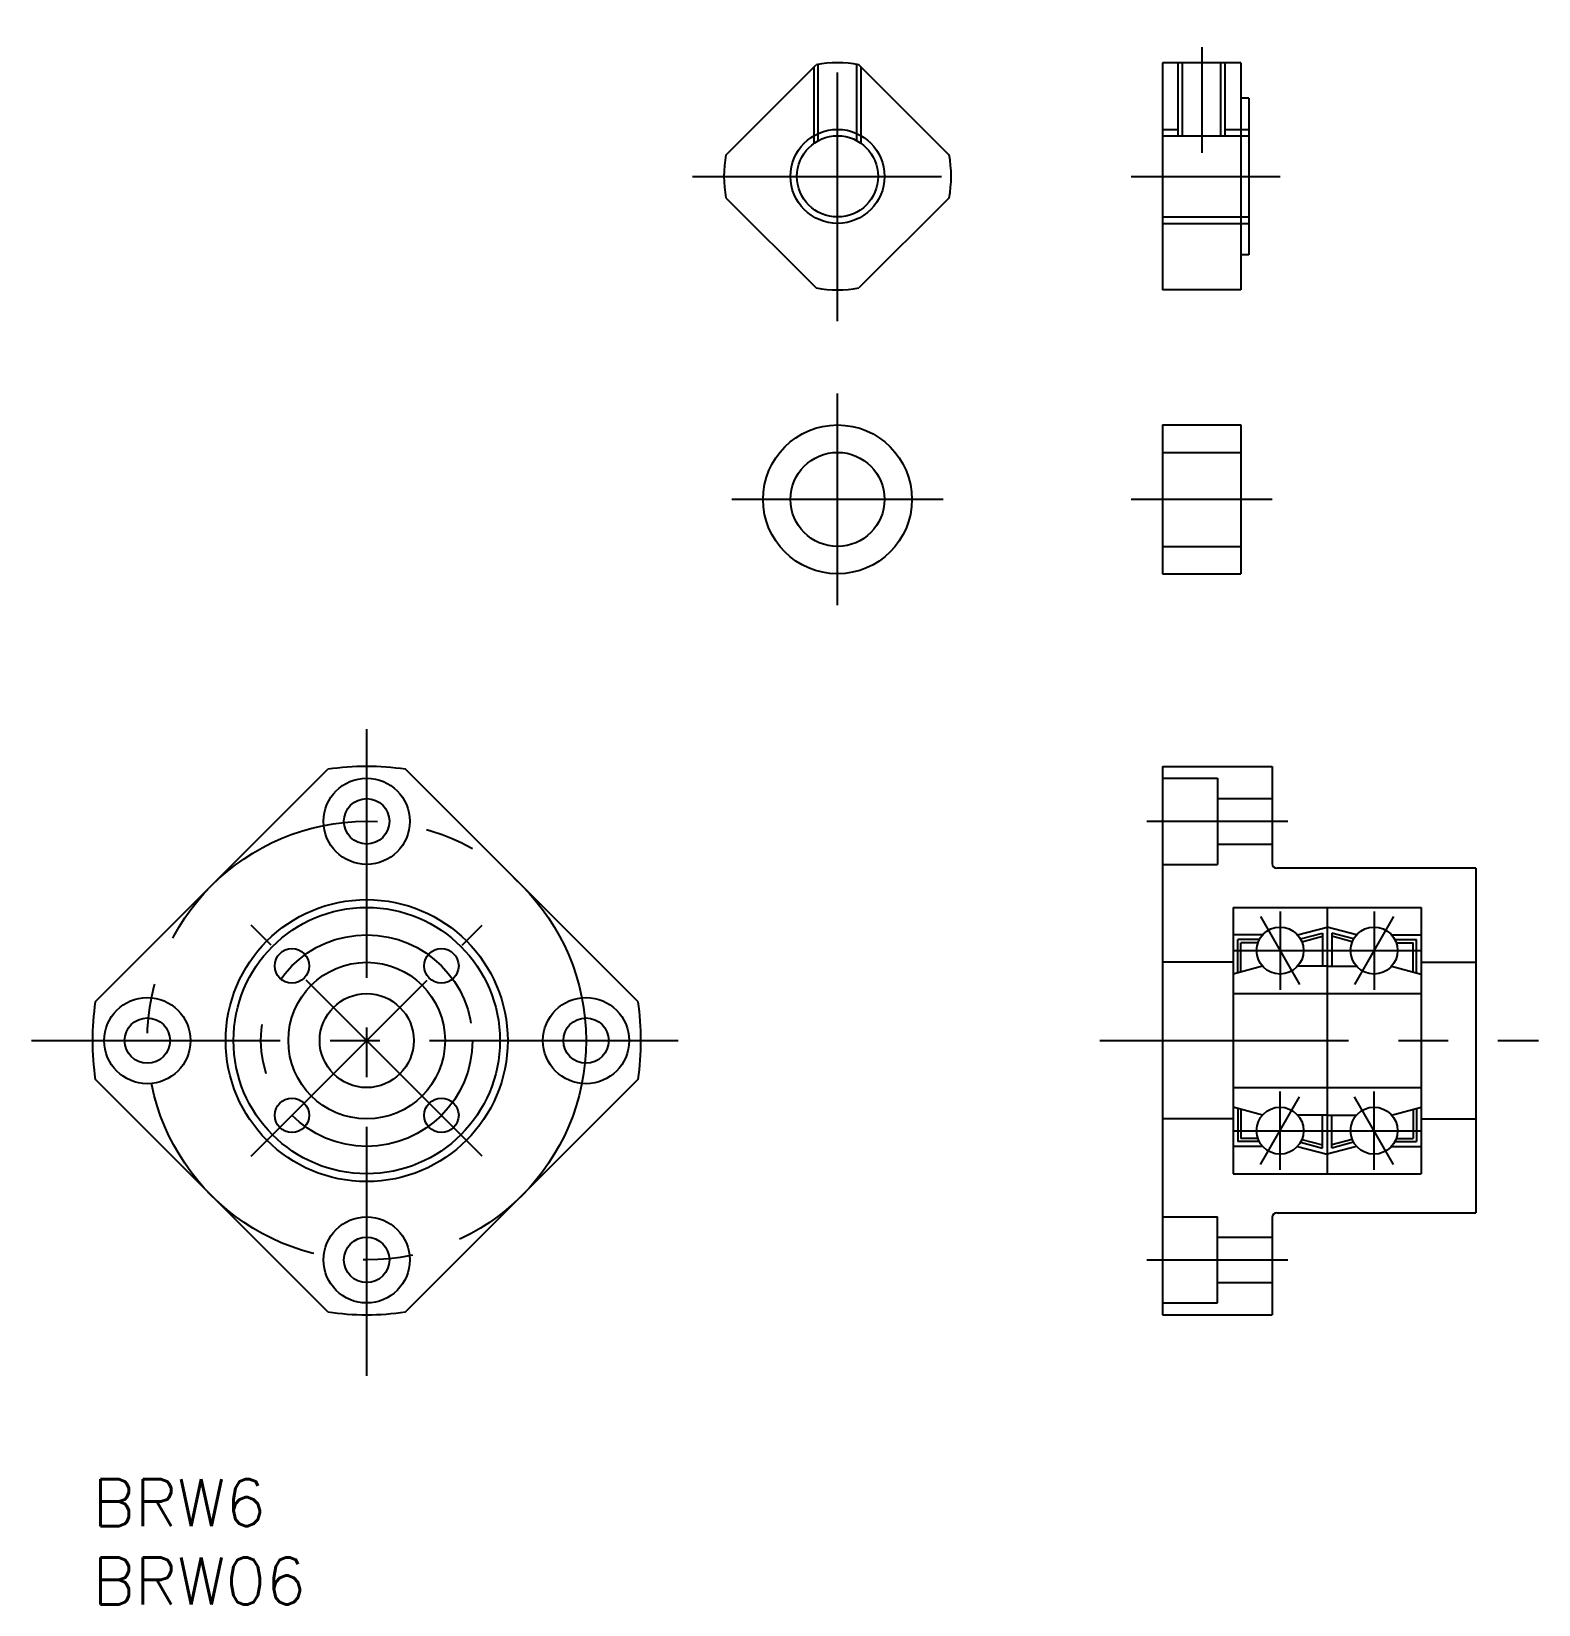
# Model space of a CAD drawing. Extents: x -4 to 92, y -8 to 92.
import ezdxf

# ---------------------------------------------------------------- set-up
doc = ezdxf.new("R2010")
doc.units = 0
doc.header["$LTSCALE"] = 0.5
doc.linetypes.add('CENTER', pattern=[50.8, 31.75, -6.35, 6.35, -6.35])
doc.linetypes.add('DASHED', pattern=[19.05, 12.7, -6.35])
for name, color, linetype in [('MSM_CENTER', 1, 'CENTER'), ('MSM_CONTINUOUS', 7, 'CONTINUOUS'), ('MSM_DASHED', 4, 'DASHED'), ('MSM_NARROW', 5, 'CONTINUOUS'), ('MSM_PART_NUMBER', 7, 'CONTINUOUS')]:
    doc.layers.add(name, color=color, linetype=linetype)
doc.styles.get("Standard").update_dxf_attribs({"font": 'txt.shx', "height": 3, "bigfont": 'bigfont.shx'})

# ---------------------------------------------------------------- blocks, each defined once
blk = doc.blocks.new('*U4')
at = {"layer": 'MSM_PART_NUMBER'}
blk.add_text('BRW6', height=3, dxfattribs=at).set_placement((0, -3.5))
blk = doc.blocks.new('*U5')
at = {"layer": 'MSM_PART_NUMBER'}
blk.add_text('BRW06', height=3, dxfattribs=at).set_placement((0, -8.5))

msp = doc.modelspace()

# ---------------------------------------------------------------- linework, layer by layer
at = {"layer": 'MSM_CENTER'}
for p, q in [((47.55, 73.42), (47.55, 91.92)), ((70.79, 90.92), (70.79, 84.17)), ((38.3, 82.67), (56.8, 82.67)), ((66.29, 82.67), (75.79, 82.67)), ((47.55, 55.3), (47.55, 68.8)), ((54.3, 62.05), (40.8, 62.05)), ((75.29, 62.05), (66.29, 62.05)), ((17.5, 6.11), (17.5, 48.89)), ((67.29, 41.5), (76.29, 41.5)), ((74.54, 35.42), (77.04, 31.08)), ((75.79, 35.75), (75.79, 30.75)), ((83.04, 35.42), (80.54, 31.08)), ((81.79, 35.75), (81.79, 30.75)), ((24.87, 20.13), (10.13, 34.87)), ((10.13, 20.13), (24.87, 34.87)), ((72.79, 33.25), (84.79, 33.25)), ((-3.89, 27.5), (38.89, 27.5)), ((64.29, 27.5), (92.29, 27.5)), ((75.79, 19.25), (75.79, 24.25)), ((81.79, 19.25), (81.79, 24.25)), ((74.54, 19.58), (77.04, 23.92)), ((83.04, 19.58), (80.54, 23.92)), ((72.79, 21.75), (84.79, 21.75)), ((67.29, 13.5), (76.29, 13.5))]:
    msp.add_line(p, q, dxfattribs=at)
for radius in [14, 6.75]:
    msp.add_circle((17.5, 27.5), radius, dxfattribs=at)
at = {"layer": 'MSM_CONTINUOUS'}
for p, q in [((40.42, 84.03), (46.18, 89.79)), ((54.67, 84.03), (48.91, 89.79)), ((68.29, 89.92), (68.29, 75.42)), ((73.29, 89.92), (68.29, 89.92)), ((73.29, 89.92), (73.29, 75.42)), ((73.79, 87.67), (73.29, 87.67)), ((73.79, 87.67), (73.79, 77.67)), ((40.42, 81.3), (46.18, 75.55)), ((54.67, 81.3), (48.91, 75.55)), ((73.79, 77.67), (73.29, 77.67)), ((73.29, 75.42), (68.29, 75.42)), ((68.29, 66.8), (73.29, 66.8)), ((68.29, 66.8), (68.29, 57.3)), ((73.29, 66.8), (73.29, 57.3)), ((68.29, 57.3), (73.29, 57.3)), ((0.18, 29.97), (15.03, 44.82)), ((34.82, 29.97), (19.97, 44.82)), ((68.29, 45), (68.29, 10)), ((68.29, 45), (75.29, 45)), ((68.29, 44.25), (71.79, 44.25)), ((71.79, 44.25), (71.79, 38.75)), ((75.29, 45), (75.29, 38.8)), ((71.79, 42.95), (75.29, 42.95)), ((71.79, 40.05), (75.29, 40.05)), ((68.29, 38.75), (71.79, 38.75)), ((88.29, 38.5), (75.59, 38.5)), ((88.29, 38.5), (88.29, 16.5)), ((72.79, 36), (84.79, 36)), ((72.79, 36), (72.79, 19)), ((78.79, 36), (78.79, 19)), ((84.79, 36), (84.79, 19)), ((74.67, 34.25), (72.79, 34.25)), ((76.9, 34.25), (78.79, 34.75)), ((77.09, 33.99), (78.49, 34.36)), ((77.18, 33.81), (78.49, 34.16)), ((78.49, 34.36), (78.49, 32.25)), ((80.67, 34.25), (78.79, 34.75)), ((79.09, 34.36), (79.09, 32.25)), ((80.48, 33.99), (79.09, 34.36)), ((80.39, 33.81), (79.09, 34.16)), ((82.9, 34.25), (84.79, 34.25)), ((74.46, 33.95), (73.09, 33.95)), ((73.09, 31.83), (73.09, 33.95)), ((74.37, 33.75), (73.29, 33.75)), ((73.29, 31.88), (73.29, 33.75)), ((83.11, 33.95), (84.49, 33.95)), ((83.2, 33.75), (84.29, 33.75)), ((84.29, 31.88), (84.29, 33.75)), ((84.49, 31.83), (84.49, 33.95)), ((72.79, 32.5), (68.29, 32.5)), ((74.67, 32.25), (72.79, 31.75)), ((78.79, 32.25), (76.9, 32.25)), ((78.79, 32.25), (80.67, 32.25)), ((82.9, 32.25), (84.79, 31.75)), ((84.79, 32.5), (88.29, 32.5)), ((72.79, 30.5), (84.79, 30.5)), ((15.03, 10.18), (0.18, 25.03)), ((19.97, 10.18), (34.82, 25.03)), ((72.79, 24.5), (84.79, 24.5)), ((74.67, 22.75), (72.79, 23.25)), ((73.09, 23.17), (73.09, 21.05)), ((73.29, 23.12), (73.29, 21.25)), ((82.9, 22.75), (84.79, 23.25)), ((84.29, 23.12), (84.29, 21.25)), ((84.49, 23.17), (84.49, 21.05)), ((72.79, 22.5), (68.29, 22.5)), ((78.79, 22.75), (76.9, 22.75)), ((78.49, 20.64), (78.49, 22.75)), ((78.79, 22.75), (80.67, 22.75)), ((79.09, 20.64), (79.09, 22.75)), ((84.79, 22.5), (88.29, 22.5)), ((74.37, 21.25), (73.29, 21.25)), ((77.18, 21.19), (78.49, 20.84)), ((80.39, 21.19), (79.09, 20.84)), ((83.2, 21.25), (84.29, 21.25)), ((74.67, 20.75), (72.79, 20.75)), ((74.46, 21.05), (73.09, 21.05)), ((76.9, 20.75), (78.79, 20.25)), ((77.09, 21.01), (78.49, 20.64)), ((80.67, 20.75), (78.79, 20.25)), ((80.48, 21.01), (79.09, 20.64)), ((82.9, 20.75), (84.79, 20.75)), ((83.11, 21.05), (84.49, 21.05)), ((72.79, 19), (84.79, 19)), ((68.29, 16.25), (71.79, 16.25)), ((71.79, 10.75), (71.79, 16.25)), ((75.29, 16.2), (75.29, 10)), ((75.59, 16.5), (88.29, 16.5)), ((71.79, 14.95), (75.29, 14.95)), ((71.79, 12.05), (75.29, 12.05)), ((68.29, 10.75), (71.79, 10.75)), ((68.29, 10), (75.29, 10))]:
    msp.add_line(p, q, dxfattribs=at)
for centre, radius in [((47.55, 82.67), 2.59), ((47.55, 62.05), 4.75), ((47.55, 62.05), 3), ((17.5, 41.5), 2.75), ((17.5, 41.5), 1.45), ((17.5, 27.5), 9), ((17.5, 27.5), 8.5), ((75.79, 33.25), 1.5), ((81.79, 33.25), 1.5), ((12.73, 32.27), 1.1), ((22.27, 32.27), 1.1), ((17.5, 27.5), 5), ((3.5, 27.5), 2.75), ((17.5, 27.5), 3), ((31.5, 27.5), 2.75), ((3.5, 27.5), 1.45), ((31.5, 27.5), 1.45), ((12.73, 22.73), 1.1), ((22.27, 22.73), 1.1), ((75.79, 21.75), 1.5), ((81.79, 21.75), 1.5), ((17.5, 13.5), 2.75), ((17.5, 13.5), 1.45)]:
    msp.add_circle(centre, radius, dxfattribs=at)
for centre, radius, start, end in [((47.55, 82.67), 7.25, 79.1484, 100.8516), ((47.55, 82.67), 7.25, 169.1484, 190.8516), ((47.55, 82.67), 7.25, 349.1484, 10.8516), ((47.55, 82.67), 7.25, 259.1484, 280.8516), ((17.5, 27.5), 17.5, 81.8699, 98.1301), ((75.59, 38.8), 0.3, 180, 270), ((17.5, 27.5), 17.5, 171.8699, 188.1301), ((17.5, 27.5), 17.5, 351.8699, 8.1301), ((75.59, 16.2), 0.3, 90, 180), ((17.5, 27.5), 17.5, 261.8699, 278.1301)]:
    msp.add_arc(centre, radius, start, end, dxfattribs=at)
at = {"layer": 'MSM_DASHED'}
for p, q in [((46.05, 84.79), (46.05, 89.66)), ((46.32, 84.95), (46.32, 89.81)), ((48.77, 84.95), (48.77, 89.81)), ((49.05, 84.79), (49.05, 89.66)), ((69.29, 85.26), (69.29, 89.92)), ((69.56, 85.26), (69.56, 89.92)), ((72.02, 85.26), (72.02, 89.92)), ((72.29, 85.26), (72.29, 89.92)), ((68.29, 85.67), (69.29, 85.67)), ((72.29, 85.67), (73.79, 85.67)), ((68.29, 85.26), (73.79, 85.26)), ((68.29, 80.08), (73.79, 80.08)), ((68.29, 79.67), (73.79, 79.67)), ((68.29, 65.05), (73.29, 65.05)), ((68.29, 59.05), (73.29, 59.05))]:
    msp.add_line(p, q, dxfattribs=at)
at = {"layer": 'MSM_NARROW'}
msp.add_circle((47.55, 82.67), 3, dxfattribs=at)

# ---------------------------------------------------------------- block references
at = {"layer": 'MSM_CONTINUOUS'}
for name in ['*U4', '*U5']:
    msp.add_blockref(name, (0, 0), dxfattribs=at)

doc.saveas('drawing.dxf')
